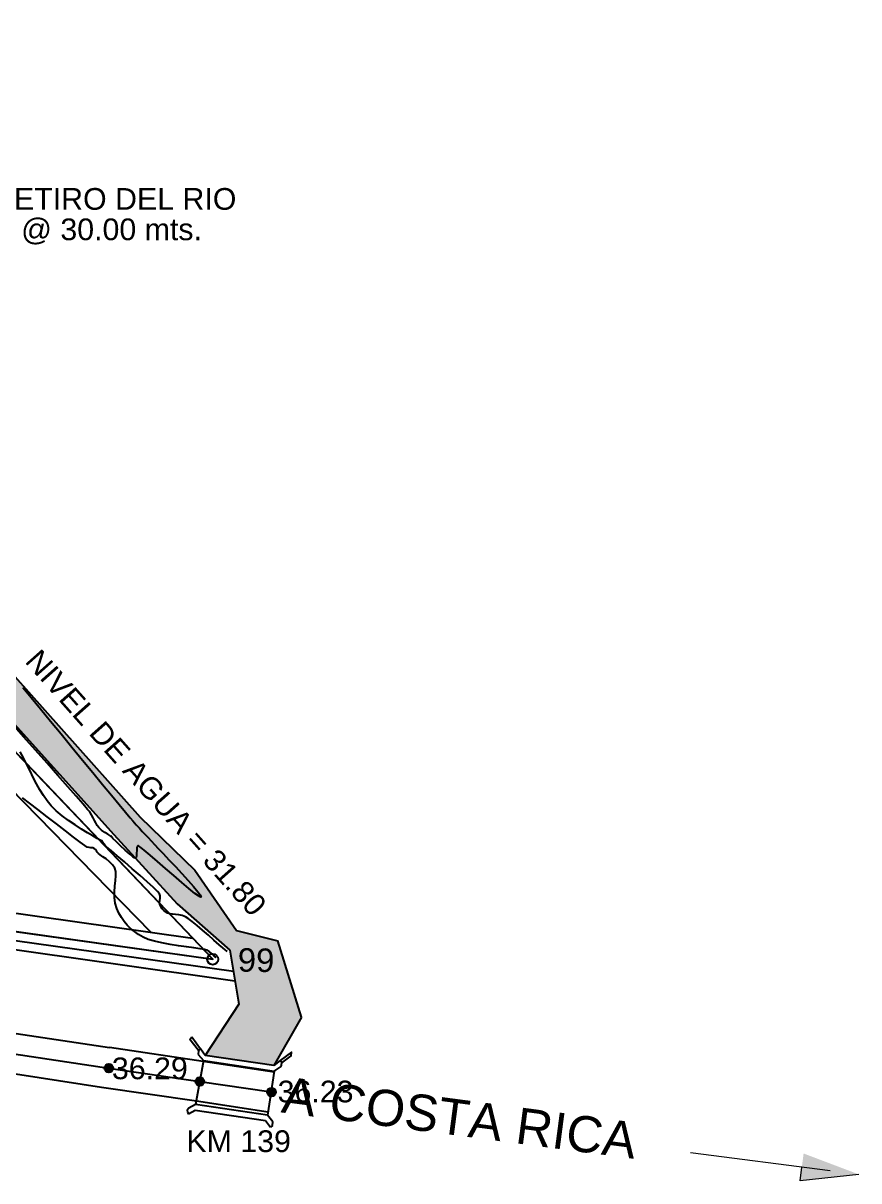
# Model space of a CAD drawing. Header units: millimetres. Extents: x 648844 to 649530, y 1246379 to 1246752.
# Drawn here: x 649391.3 to 649529.9, y 1246379.2 to 1246571.2 of the extents above; entities that cross this region are included whole.
import ezdxf
from ezdxf.enums import TextEntityAlignment as Align

# ---------------------------------------------------------------- set-up
doc = ezdxf.new("R2010")
doc.units = ezdxf.units.MM
doc.header["$LTSCALE"] = 20
doc.header["$MEASUREMENT"] = 0
for name, pattern in [('ACAD_ISO06W100', [36, 24, -3, 0, -3, 0, -3, 0, -3]), ('CENTER', [50.8, 31.75, -6.35, 6.35, -6.35]), ('HIDDEN', [0.375, 0.25, -0.125])]:
    doc.linetypes.add(name, pattern=pattern)
doc.layers.get('0').update_dxf_attribs({"linetype": 'CONTINUOUS'})
for name, color, linetype in [('acera', 8, 'CONTINUOUS'), ('aceras', 3, 'CONTINUOUS'), ('CARRETERA', 4, 'CONTINUOUS'), ('CONT-MNR2', 9, 'CONTINUOUS'), ('NIVELES', 2, 'CONTINUOUS'), ('PI', 2, 'CONTINUOUS'), ('POLGENERAL', 4, 'CONTINUOUS'), ('PUENTE', 5, 'CONTINUOUS'), ('quebrada', 5, 'CONTINUOUS'), ('TEXTO', 3, 'CONTINUOUS')]:
    doc.layers.add(name, color=color, linetype=linetype)
doc.styles.add('MINIMO', font='arial.ttf', dxfattribs={"height": 3.6})
doc.styles.add('ROTULOS', font='arial.ttf', dxfattribs={"height": 3.9})

# ---------------------------------------------------------------- blocks, each defined once
blk = doc.blocks.new('*U3722')
at = {"layer": 'CONT-MNR2', "elevation": 31, "flags": 128}
blk.add_lwpolyline([(646703.99, 1246713.13), (646705.36, 1246711.47), (646706.9, 1246709.59), (646708.56, 1246707.57), (646710.31, 1246705.44), (646712.09, 1246703.27), (646713.86, 1246701.11), (646715.58, 1246699.03), (646717.2, 1246697.06), (646718.67, 1246695.27), (646719.96, 1246693.72), (646721.01, 1246692.45), (646721.77, 1246691.53), (646722.22, 1246691.01), (646722.79, 1246690.37), (646723.3, 1246689.8), (646723.79, 1246689.28), (646724.26, 1246688.78), (646724.75, 1246688.26), (646725.27, 1246687.7), (646725.85, 1246687.07), (646726.43, 1246686.45), (646727.24, 1246685.59), (646728.21, 1246684.56), (646729.28, 1246683.43), (646730.36, 1246682.27), (646731.39, 1246681.14), (646732.3, 1246680.12), (646733, 1246679.27), (646733.37, 1246678.76), (646733.51, 1246678.51), (646733.53, 1246678.4), (646733.52, 1246678.37), (646733.49, 1246678.36), (646733.38, 1246678.39), (646733.09, 1246678.56), (646732.51, 1246678.99), (646731.52, 1246679.78), (646730.32, 1246680.8), (646729, 1246681.94), (646727.63, 1246683.13), (646726.3, 1246684.29), (646725.1, 1246685.32), (646724.11, 1246686.16), (646723.52, 1246686.62), (646723.22, 1246686.82), (646723.11, 1246686.88), (646723.08, 1246686.88), (646723.03, 1246686.85), (646722.96, 1246686.76), (646722.9, 1246686.54), (646722.86, 1246686.14), (646722.85, 1246685.58), (646722.82, 1246685.18), (646722.75, 1246684.96), (646722.69, 1246684.87), (646722.64, 1246684.85), (646722.6, 1246684.85), (646722.48, 1246684.89), (646722.2, 1246685.07), (646721.7, 1246685.48), (646720.95, 1246686.15), (646720.16, 1246686.9), (646719.45, 1246687.6), (646718.93, 1246688.12), (646718.73, 1246688.33), (646718.66, 1246688.42), (646718.59, 1246688.5), (646718.43, 1246688.59), (646718.06, 1246688.81), (646717.56, 1246689.11), (646717.04, 1246689.49), (646716.59, 1246689.9), (646716.3, 1246690.27), (646716.07, 1246690.67), (646715.86, 1246691.1), (646715.64, 1246691.55), (646715.39, 1246692.02), (646715.08, 1246692.5), (646714.72, 1246692.93), (646713.96, 1246693.81), (646712.84, 1246695.09), (646711.44, 1246696.68), (646709.8, 1246698.53), (646708, 1246700.58), (646706.08, 1246702.74), (646704.1, 1246704.96), (646702.13, 1246707.17)], dxfattribs=at)
blk = doc.blocks.new('*U3724')
at = {"layer": 'CONT-MNR2', "elevation": 32, "flags": 128}
blk.add_lwpolyline([(646737.84, 1246669.35), (646737.74, 1246669.43), (646737.52, 1246669.62), (646737.14, 1246669.95), (646736.53, 1246670.48), (646735.67, 1246671.24), (646734.74, 1246672.06), (646733.8, 1246672.88), (646732.89, 1246673.65), (646732.08, 1246674.31), (646731.41, 1246674.82), (646730.94, 1246675.11), (646730.4, 1246675.31), (646729.84, 1246675.42), (646729.29, 1246675.47), (646728.78, 1246675.52), (646728.33, 1246675.58), (646727.97, 1246675.71), (646727.64, 1246675.92), (646727.35, 1246676.15), (646727.11, 1246676.41), (646726.9, 1246676.71), (646726.73, 1246677.06), (646726.65, 1246677.44), (646726.67, 1246677.82), (646726.73, 1246678.19), (646726.75, 1246678.56), (646726.65, 1246678.93), (646726.33, 1246679.3), (646725.62, 1246679.98), (646724.61, 1246680.89), (646723.41, 1246681.95), (646722.12, 1246683.08), (646720.82, 1246684.2), (646719.62, 1246685.22), (646718.63, 1246686.08), (646717.92, 1246686.68), (646717.62, 1246686.96), (646717.42, 1246687.21), (646717.26, 1246687.44), (646717.06, 1246687.68), (646716.83, 1246687.83), (646716.33, 1246688.12), (646715.61, 1246688.53), (646714.73, 1246689.05), (646713.72, 1246689.66), (646712.65, 1246690.34), (646711.56, 1246691.09), (646710.5, 1246691.88), (646709.52, 1246692.69), (646708.68, 1246693.52), (646708.01, 1246694.32), (646707.39, 1246695.21), (646706.81, 1246696.17), (646706.25, 1246697.19), (646705.71, 1246698.24), (646705.18, 1246699.32), (646704.65, 1246700.39), (646704.11, 1246701.46), (646703.55, 1246702.49)], dxfattribs=at)
blk = doc.blocks.new('*U3726')
at = {"layer": 'CONT-MNR2', "elevation": 33, "flags": 128}
blk.add_lwpolyline([(646735.98, 1246668.34), (646735.94, 1246668.37), (646735.86, 1246668.44), (646735.73, 1246668.58), (646735.52, 1246668.78), (646735.23, 1246669.07), (646734.88, 1246669.34), (646734.5, 1246669.57), (646734.1, 1246669.68), (646733.35, 1246669.8), (646732.33, 1246669.94), (646731.12, 1246670.11), (646729.78, 1246670.3), (646728.4, 1246670.52), (646727.05, 1246670.77), (646725.81, 1246671.04), (646724.75, 1246671.36), (646723.95, 1246671.7), (646723.18, 1246672.16), (646722.48, 1246672.65), (646721.86, 1246673.16), (646721.29, 1246673.71), (646720.78, 1246674.31), (646720.33, 1246674.97), (646719.92, 1246675.69), (646719.54, 1246676.5), (646719.29, 1246677.38), (646719.18, 1246678.32), (646719.19, 1246679.27), (646719.26, 1246680.21), (646719.35, 1246681.11), (646719.41, 1246681.92), (646719.39, 1246682.61), (646719.25, 1246683.15), (646718.87, 1246683.73), (646718.35, 1246684.25), (646717.78, 1246684.7), (646717.23, 1246685.08), (646716.78, 1246685.38), (646716.51, 1246685.58), (646716.33, 1246685.82), (646716.19, 1246686.06), (646716.05, 1246686.27), (646715.83, 1246686.45), (646715.56, 1246686.55), (646715.27, 1246686.57), (646714.96, 1246686.58), (646714.64, 1246686.66), (646714.28, 1246686.91), (646713.5, 1246687.49), (646712.38, 1246688.33), (646711.03, 1246689.36), (646709.54, 1246690.51), (646707.99, 1246691.71), (646706.48, 1246692.88), (646705.1, 1246693.95), (646703.94, 1246694.84)], dxfattribs=at)

msp = doc.modelspace()

# ---------------------------------------------------------------- hatches: boundary and pattern name
h = msp.add_hatch(color=161)
h.set_gradient(color1=(133, 163, 255), color2=(163, 186, 255), one_color=1, tint=0.82, name='SPHERICAL')
h.paths.add_polyline_path([(649410.74, 1246439.49), (649400.47, 1246450.99), (649393.44, 1246450.99), (649406.38, 1246436.63), (649416.86, 1246425.15), (649425.62, 1246417.43), (649427.1, 1246408.47), (649421.54, 1246399.99), (649432.93, 1246398.31), (649437.49, 1246406.34), (649433.57, 1246419.01), (649426.73, 1246420.72), (649419.83, 1246430.71)])
h.paths.add_polyline_path([(649384.47, 1246468.9), (649371.28, 1246481.45), (649365.17, 1246479.81), (649380.5, 1246465.35), (649393.44, 1246450.99), (649400.47, 1246450.99)])
h.paths.add_polyline_path([(649351.12, 1246507.68), (649342.91, 1246529.05), (649337.51, 1246518.14), (649341.16, 1246506.36), (649365.17, 1246479.81), (649371.28, 1246481.45), (649369.87, 1246482.79)])
h.paths.add_polyline_path([(649360.95, 1246595.69), (649353.2, 1246597.27), (649345.15, 1246580.17), (649336.23, 1246566.73), (649331.14, 1246561.45), (649333.86, 1246529.92), (649337.51, 1246518.14), (649342.91, 1246529.05), (649343.02, 1246557.46), (649344.87, 1246561.96), (649346.32, 1246564.4), (649355.87, 1246570.85)])
h.paths.add_polyline_path([(649349.92, 1246609.28), (649353.2, 1246597.27), (649360.95, 1246595.69), (649361.43, 1246598.07), (649362.5, 1246614.78), (649361.43, 1246626.57), (649346.51, 1246629.55)])
h.paths.add_polyline_path([(649330.97, 1246557.25), (649339.02, 1246557.13), (649339.11, 1246563.1), (649331.06, 1246563.22)], flags=9)
h.paths.add_polyline_path([(649334.23, 1246565.83), (649342.28, 1246565.7), (649342.37, 1246571.68), (649334.32, 1246571.8)], flags=25)
h.paths.add_polyline_path([(649357.57, 1246485.77), (649365.62, 1246485.65), (649365.71, 1246491.62), (649357.66, 1246491.74)], flags=25)
h.paths.add_polyline_path([(649335.11, 1246508.05), (649343.16, 1246507.93), (649343.25, 1246513.9), (649335.2, 1246514.02)], flags=9)
h.paths.add_polyline_path([(649425.9, 1246412.84), (649433.95, 1246412.72), (649434.04, 1246418.69), (649425.99, 1246418.81)], flags=25)
at = {"layer": 'NIVELES'}
h = msp.add_hatch(color=256, dxfattribs=at)
edge = h.paths.add_edge_path()
edge.add_arc((649405.54, 1246397.86), 0.718, 0, 360)
h = msp.add_hatch(color=256, dxfattribs=at)
edge = h.paths.add_edge_path()
edge.add_arc((649420.65, 1246395.64), 0.718, 0, 360)
h = msp.add_hatch(color=256, dxfattribs=at)
edge = h.paths.add_edge_path()
edge.add_arc((649432.53, 1246393.9), 0.718, 0, 360)
at = {"layer": 'TEXTO', "lineweight": 15}
h = msp.add_hatch(color=256, dxfattribs=at)
h.paths.add_polyline_path([(649520.18, 1246379.17), (649529.92, 1246380.24), (649520.47, 1246381.44)])
h.paths.add_polyline_path([(649520.47, 1246381.44), (649529.92, 1246380.24), (649520.76, 1246383.71)])

# ---------------------------------------------------------------- linework, layer by layer
at = {"layer": 'acera', "color": 7}
msp.add_line((649412.52, 1246420.4), (649328.83, 1246506.17), dxfattribs=at)
at = {"layer": 'aceras', "color": 2}
msp.add_line((649367.18, 1246422.27, 32.67), (649426.2, 1246413.93, 32.67), dxfattribs=at)
at = {"layer": 'aceras', "color": 93}
msp.add_line((649366.95, 1246420.79), (649426.45, 1246412.37), dxfattribs=at)
at = {"layer": 'CARRETERA', "linetype": 'ACAD_ISO06W100'}
for points in [[(649385.93, 1246404.25), (649405.66, 1246401.3)], [(649384.82, 1246397.74), (649404.32, 1246394.69)]]:
    msp.add_lwpolyline(points, dxfattribs=at)
at = {"layer": 'CARRETERA', "color": 2, "linetype": 'ACAD_ISO06W100'}
msp.add_lwpolyline([(649385.5, 1246400.91), (649405.54, 1246397.86)], dxfattribs=at)
at = {"layer": 'NIVELES'}
for centre in [(649405.54, 1246397.86), (649420.65, 1246395.64), (649432.53, 1246393.9)]:
    msp.add_circle(centre, 0.718, dxfattribs=at)
at = {"layer": 'PI', "color": 4}
msp.add_circle((649422.78, 1246415.92), 0.9, dxfattribs=at)
at = {"layer": 'POLGENERAL', "color": 4}
msp.add_line((649367.4, 1246423.75), (649422.78, 1246415.92), dxfattribs=at)
at = {"layer": 'POLGENERAL'}
msp.add_lwpolyline([(649229.58, 1246445.38), (649229.58, 1246445.38), (649245.11, 1246443.01), (649265.05, 1246440.15), (649321.15, 1246431.22), (649367.4, 1246423.75), (649422.78, 1246415.92), (649356.38, 1246485.67), (649333.09, 1246509.18), (649328.83, 1246560.42), (649333.17, 1246569.53), (649349.48, 1246598.85), (649227.05, 1246610.15)], dxfattribs=at)
at = {"layer": 'POLGENERAL', "color": 4, "linetype": 'CENTER', "ltscale": 30}
msp.add_lwpolyline([(649422.78, 1246415.92), (649356.38, 1246485.67), (649333.09, 1246509.18), (649328.83, 1246560.42)], dxfattribs=at)
at = {"layer": 'POLGENERAL', "color": 4}
msp.add_lwpolyline([(649206.22, 1246452.08), (649265.5, 1246443.11), (649321.62, 1246434.18), (649367.85, 1246426.72), (649419.44, 1246419.43)], dxfattribs=at)
at = {"layer": 'PUENTE'}
for p, q in [((649418.96, 1246402.61), (649419.3, 1246403.08)), ((649418.96, 1246402.61), (649419.3, 1246403.08)), ((649420.43, 1246400.79), (649418.96, 1246402.61)), ((649420.43, 1246400.79), (649418.96, 1246402.61)), ((649419.3, 1246403.08), (649420.74, 1246401.05)), ((649419.3, 1246403.08), (649420.74, 1246401.05)), ((649420.43, 1246400.79), (649420.37, 1246400.14)), ((649420.43, 1246400.79), (649420.37, 1246400.14)), ((649420.74, 1246401.05), (649420.43, 1246400.79)), ((649420.74, 1246401.05), (649420.43, 1246400.79)), ((649421.54, 1246399.99), (649420.74, 1246401.05)), ((649421.54, 1246399.99), (649420.74, 1246401.05)), ((649421.25, 1246399.16), (649419.93, 1246391.86)), ((649421.25, 1246399.16), (649419.93, 1246391.86)), ((649420.37, 1246400.14), (649421.25, 1246399.16)), ((649420.37, 1246400.14), (649421.25, 1246399.16)), ((649421.25, 1246399.16), (649432.99, 1246397.36)), ((649421.25, 1246399.16), (649432.99, 1246397.36)), ((649432.93, 1246398.31), (649421.54, 1246399.99)), ((649432.93, 1246398.31), (649421.54, 1246399.99)), ((649433.98, 1246399.12), (649432.93, 1246398.31)), ((649433.98, 1246399.12), (649432.93, 1246398.31)), ((649434.24, 1246398.76), (649433.98, 1246399.12)), ((649434.24, 1246398.76), (649433.98, 1246399.12)), ((649434.12, 1246398.14), (649434.24, 1246398.76)), ((649434.12, 1246398.14), (649434.24, 1246398.76)), ((649432.99, 1246397.36), (649431.86, 1246390.06)), ((649432.99, 1246397.36), (649431.86, 1246390.06)), ((649432.99, 1246397.36), (649434.12, 1246398.14)), ((649432.99, 1246397.36), (649434.12, 1246398.14)), ((649418.79, 1246391.25), (649418.55, 1246390.9)), ((649418.79, 1246391.25), (649418.55, 1246390.9)), ((649418.79, 1246391.25), (649418.55, 1246390.9)), ((649419.93, 1246391.86), (649418.79, 1246391.25)), ((649419.93, 1246391.86), (649418.79, 1246391.25)), ((649419.93, 1246391.86), (649418.79, 1246391.25)), ((649431.86, 1246390.06), (649419.93, 1246391.86)), ((649431.86, 1246390.06), (649419.93, 1246391.86)), ((649431.86, 1246390.06), (649419.93, 1246391.86)), ((649418.55, 1246390.9), (649418.57, 1246390.59)), ((649418.55, 1246390.9), (649418.57, 1246390.59)), ((649418.55, 1246390.9), (649418.57, 1246390.59)), ((649418.57, 1246390.59), (649418.77, 1246390.27)), ((649418.57, 1246390.59), (649418.77, 1246390.27)), ((649418.57, 1246390.59), (649418.77, 1246390.27)), ((649418.77, 1246390.27), (649419.88, 1246390.91)), ((649418.77, 1246390.27), (649419.88, 1246390.91)), ((649418.77, 1246390.27), (649419.88, 1246390.91)), ((649419.88, 1246390.91), (649431.55, 1246389.17)), ((649419.88, 1246390.91), (649431.55, 1246389.17)), ((649419.88, 1246390.91), (649431.55, 1246389.17)), ((649431.55, 1246389.17), (649432.35, 1246388.05)), ((649431.55, 1246389.17), (649432.35, 1246388.05)), ((649431.55, 1246389.17), (649432.35, 1246388.05)), ((649432.76, 1246388.96), (649431.86, 1246390.06)), ((649432.76, 1246388.96), (649431.86, 1246390.06)), ((649432.76, 1246388.96), (649431.86, 1246390.06)), ((649432.69, 1246388.35), (649432.35, 1246388.05)), ((649432.69, 1246388.35), (649432.35, 1246388.05)), ((649432.69, 1246388.35), (649432.35, 1246388.05)), ((649432.69, 1246388.35), (649432.76, 1246388.96)), ((649432.69, 1246388.35), (649432.76, 1246388.96)), ((649432.69, 1246388.35), (649432.76, 1246388.96))]:
    msp.add_line(p, q, dxfattribs=at)
at = {"layer": 'PUENTE', "color": 4}
for points in [[(649432.96, 1246397.19), (649421.18, 1246398.95), (649405.66, 1246401.3)], [(649404.32, 1246394.69), (649420.06, 1246392.43), (649431.95, 1246390.64)]]:
    msp.add_lwpolyline(points, dxfattribs=at)
at = {"layer": 'PUENTE'}
msp.add_lwpolyline([(649434.24, 1246398.76), (649435.76, 1246399.9), (649435.86, 1246400.52), (649433.98, 1246399.12)], dxfattribs=at)
msp.add_lwpolyline([(649434.24, 1246398.76), (649435.76, 1246399.9), (649435.86, 1246400.52), (649433.98, 1246399.12)], dxfattribs=at)
msp.add_lwpolyline([(649434.24, 1246398.76), (649435.76, 1246399.9), (649435.86, 1246400.52), (649433.98, 1246399.12)], dxfattribs=at)
at = {"layer": 'PUENTE', "color": 2}
for points in [[(649405.54, 1246397.86), (649420.65, 1246395.64), (649432.45, 1246393.91)], [(649420.66, 1246395.64), (649432.45, 1246393.91)]]:
    msp.add_lwpolyline(points, dxfattribs=at)
at = {"layer": 'quebrada', "color": 150}
for p, q in [((649380.5, 1246465.35), (649406.38, 1246436.63)), ((649406.38, 1246436.63), (649416.86, 1246425.15)), ((649416.86, 1246425.15), (649425.62, 1246417.43)), ((649425.62, 1246417.43), (649427.1, 1246408.47)), ((649427.1, 1246408.47), (649421.54, 1246399.99)), ((649437.49, 1246406.34), (649432.93, 1246398.31))]:
    msp.add_line(p, q, dxfattribs=at)
for points in [[(649351.12, 1246507.68), (649369.87, 1246482.79), (649384.47, 1246468.9), (649410.74, 1246439.49), (649419.83, 1246430.71), (649426.73, 1246420.72), (649433.57, 1246419.01)], [(649437.49, 1246406.34), (649433.57, 1246419.01)]]:
    msp.add_lwpolyline(points, dxfattribs=at)
at = {"layer": 'TEXTO', "lineweight": 15}
msp.add_line((649525.19, 1246380.84), (649501.99, 1246383.8), dxfattribs=at)
msp.add_lwpolyline([(649529.92, 1246380.24), (649520.18, 1246379.17), (649520.47, 1246381.44)], dxfattribs=at)

# ---------------------------------------------------------------- block references
at = {"layer": 'CONT-MNR2'}
for name in ['*U3724', '*U3726', '*U3722']:
    msp.add_blockref(name, (2687.31, -252.13), dxfattribs=at)

# ---------------------------------------------------------------- texts
at = {"layer": 'NIVELES', "style": 'MINIMO'}
for s, p in [('36.29', (649406.06, 1246396.03)), ('36.23', (649433.54, 1246392.19))]:
    msp.add_text(s, height=3.6, dxfattribs=at).set_placement(p)
at = {"layer": 'NIVELES', "color": 7, "style": 'MINIMO'}
msp.add_text('KM 139', height=3.6, dxfattribs=at).set_placement((649418.41, 1246383.95))
at = {"layer": 'PI', "color": 2, "style": 'ROTULOS'}
msp.add_text('99', height=3.9, rotation=359.1235, dxfattribs=at).set_placement((649429.94, 1246413.84), align=Align.CENTER)
at = {"layer": 'quebrada', "color": 10, "linetype": 'HIDDEN', "ltscale": 2, "style": 'MINIMO'}
for s, p in [('RETIRO DEL RIO', (649386.19, 1246540.27)), ('@ 30.00 mts.', (649391.01, 1246535.22))]:
    msp.add_text(s, height=3.6, dxfattribs=at).set_placement(p)
at = {"layer": 'TEXTO'}
for s, height, rotation, style, p in [('NIVEL DE AGUA = 31.80', 3.6, 311.64, 'MINIMO', (649391.49, 1246465.28)), ('A COSTA RICA', 6, 352.5039, 'ROTULOS', (649433.99, 1246390.54))]:
    msp.add_text(s, height=height, rotation=rotation, dxfattribs=dict(at, style=style)).set_placement(p)

doc.saveas('drawing.dxf')
